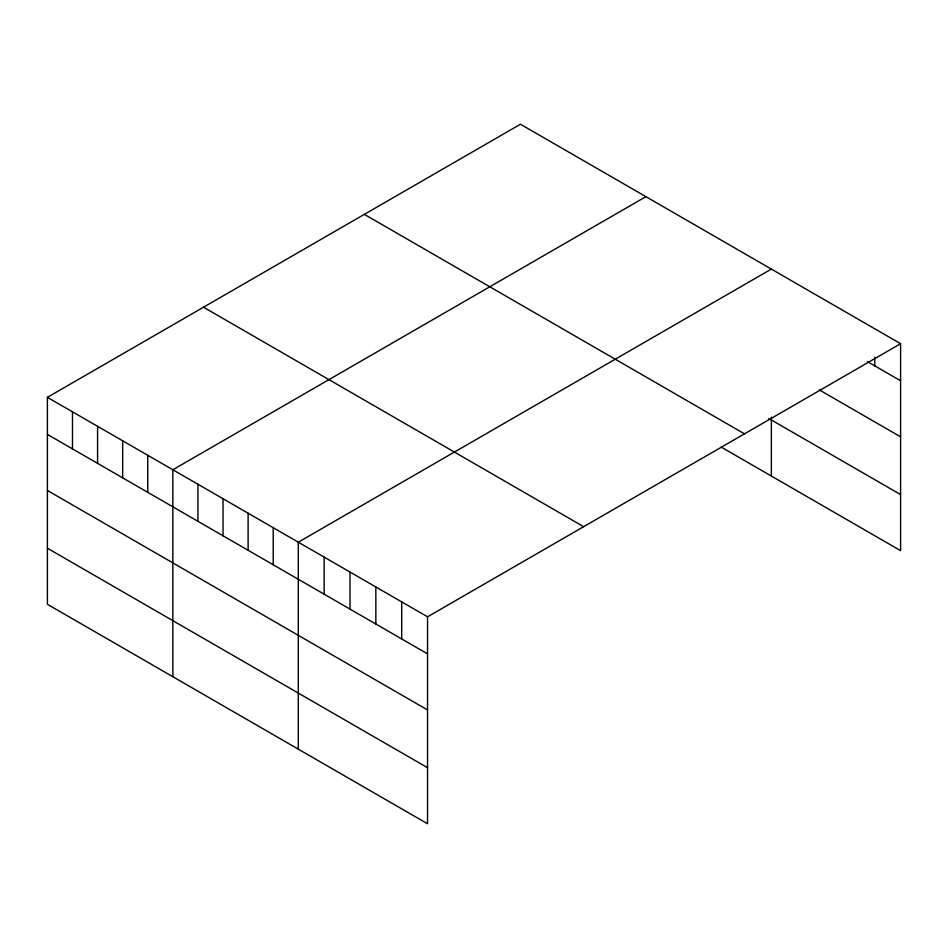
<?xml version="1.0" encoding="UTF-8"?>
<svg xmlns="http://www.w3.org/2000/svg" width="948" height="948" viewBox="0 0 948 948"><rect width="100%" height="100%" fill="white"/><g stroke="black" fill="none" stroke-linecap="round" stroke-linejoin="round"><path stroke-width="1.42" d="M900.6 343.709L427.548 616.816L427.548 823.765L47.4 604.291L47.4 397.342L520.452 124.235L900.6 343.709L900.6 550.658L721.167 447.065M645.896 196.663L172.844 469.77L172.844 676.718M771.352 269.09L298.3 542.197L298.3 749.145M867.361 361.579L900.6 380.764M819.356 389.924L900.6 436.827M768.84 418.518L900.6 494.595M364.34 214.355L744.488 433.84M203.512 307.211L583.66 526.697M47.4 397.342L427.548 616.816M47.4 434.397L427.548 653.871M47.4 490.46L427.548 709.945M47.4 548.228L427.548 767.702M874.755 357.289L874.755 365.833M771.352 417.084L771.352 476.038M401.703 601.897L401.703 638.952M375.846 586.978L375.846 624.021M350.002 572.047L350.002 609.102M324.145 557.128L324.145 594.171M273.214 527.716L273.214 564.771M248.115 513.224L248.115 550.278M223.029 498.743L223.029 535.798M197.942 484.262L197.942 521.305M147.758 455.289L147.758 492.344M122.671 440.796L122.671 477.851M97.585 426.316L97.585 463.371M72.486 411.835L72.486 448.878"/></g></svg>
